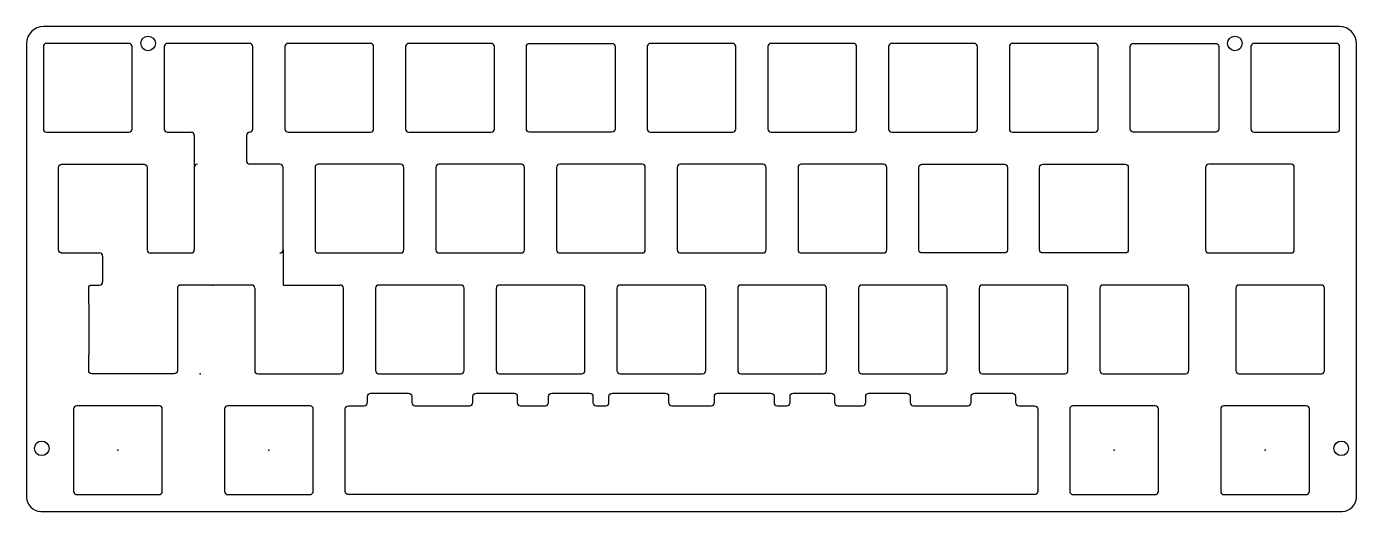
# Model space of a CAD drawing. Header units: millimetres. Extents: x 0 to 210, y -76 to 0.
import ezdxf

# ---------------------------------------------------------------- set-up
doc = ezdxf.new("R2010")
doc.units = ezdxf.units.MM
doc.layers.get('0').update_dxf_attribs({"linetype": 'CONTINUOUS'})

msp = doc.modelspace()

# ---------------------------------------------------------------- linework, layer by layer
for p, q in [((21.575, -3.025), (21.575, -16.025)), ((35.075, -2.525), (22.075, -2.525)), ((35.575, -16.025), (35.575, -3.025)), ((22.075, -16.525), (25.8375, -16.525)), ((26.3375, -17.025), (26.3375, -21.575)), ((34.575, -17.025), (34.575, -21.075)), ((4.90625, -35.075), (4.90625, -22.075)), ((5.40625, -21.575), (18.40625, -21.575)), ((18.90625, -22.075), (18.90625, -35.075)), ((26.3375, -21.575), (26.3375, -22.075)), ((26.3375, -22.075), (26.3375, -35.075)), ((39.8375, -21.575), (35.075, -21.575)), ((40.3375, -35.075), (40.3375, -22.075)), ((5.40625, -35.575), (11.36875, -35.575)), ((19.40625, -35.575), (25.8375, -35.575)), ((40.3375, -35.075), (40.3375, -40.625)), ((11.86875, -36.075), (11.86875, -40.125)), ((9.66875, -43.61635), (9.66875, -41.125)), ((10.16875, -40.625), (11.36875, -40.625)), ((23.66875, -41.125), (23.66875, -54.125)), ((35.3625, -40.625), (24.16875, -40.625)), ((35.8625, -41.125), (35.8625, -54.125)), ((40.3375, -40.625), (49.3625, -40.625)), ((49.8625, -54.125), (49.8625, -41.125)), ((9.66875, -43.61635), (9.66875, -51.61635)), ((9.66875, -54.125), (9.66875, -51.61635)), ((23.16875, -54.625), (10.16875, -54.625)), ((36.3625, -54.625), (49.3625, -54.625))]:
    msp.add_line(p, q)
for points in [[(-0.125, -2.525), (-0.125, -74.075, 0.414213562), (2.125, -76.325), (26.45, -76.325), (49.75, -76.325), (159.8, -76.325), (183.1, -76.325), (207.425, -76.325, 0.414213562), (209.675, -74.075), (209.675, -2.525, 0.414213562), (207.025, 0.125), (2.525, 0.125, 0.414213562)], [(2.525, -3.025), (2.525, -16.025, 0.414213562), (3.025, -16.525), (16.025, -16.525, 0.414213562), (16.525, -16.025), (16.525, -3.025, 0.414213562), (16.025, -2.525), (3.025, -2.525, 0.414213562)], [(40.625, -3.025), (40.625, -16.025, 0.414213562), (41.125, -16.525), (54.125, -16.525, 0.414213562), (54.625, -16.025), (54.625, -3.025, 0.414213562), (54.125, -2.525), (41.125, -2.525, 0.414213562)], [(59.675, -3.025), (59.675, -16.025, 0.414213562), (60.175, -16.525), (73.175, -16.525, 0.414213562), (73.675, -16.025), (73.675, -3.025, 0.414213562), (73.175, -2.525), (60.175, -2.525, 0.414213562)], [(79.225, -2.525), (92.225, -2.525, -0.414213562), (92.725, -3.025), (92.725, -16.025, -0.414213562), (92.225, -16.525), (79.225, -16.525, -0.414213562), (78.725, -16.025), (78.725, -3.025, -0.414213562)], [(98.275, -16.525), (111.275, -16.525, 0.414213562), (111.775, -16.025), (111.775, -3.025, 0.414213562), (111.275, -2.525), (98.275, -2.525, 0.414213562), (97.775, -3.025), (97.775, -16.025, 0.414213562)], [(130.325, -2.525), (117.325, -2.525, 0.414213562), (116.825, -3.025), (116.825, -16.025, 0.414213562), (117.325, -16.525), (130.325, -16.525, 0.414213562), (130.825, -16.025), (130.825, -3.025, 0.414213562)], [(135.875, -16.025, 0.414213562), (136.375, -16.525), (149.375, -16.525, 0.414213562), (149.875, -16.025), (149.875, -3.025, 0.414213562), (149.375, -2.525), (136.375, -2.525, 0.414213562), (135.875, -3.025)], [(168.925, -16.025), (168.925, -3.025, 0.414213562), (168.425, -2.525), (155.425, -2.525, 0.414213562), (154.925, -3.025), (154.925, -16.025, 0.414213562), (155.425, -16.525), (168.425, -16.525, 0.414213562)], [(173.975, -16.025), (173.975, -3.025, -0.414213562), (174.475, -2.525), (187.475, -2.525, -0.414213562), (187.975, -3.025), (187.975, -16.025, -0.414213562), (187.475, -16.525), (174.475, -16.525, -0.414213562)], [(207.025, -3.025, 0.414213562), (206.525, -2.525), (193.525, -2.525, 0.414213562), (193.025, -3.025), (193.025, -16.025, 0.414213562), (193.525, -16.525), (206.525, -16.525, 0.414213562), (207.025, -16.025)], [(45.8875, -21.575, 0.414213562), (45.3875, -22.075), (45.3875, -35.075, 0.414213562), (45.8875, -35.575), (58.8875, -35.575, 0.414213562), (59.3875, -35.075), (59.3875, -22.075, 0.414213562), (58.8875, -21.575)], [(64.9375, -35.575), (77.9375, -35.575, 0.414213562), (78.4375, -35.075), (78.4375, -22.075, 0.414213562), (77.9375, -21.575), (64.9375, -21.575, 0.414213562), (64.4375, -22.075), (64.4375, -35.075, 0.414213562)], [(96.9875, -35.575, 0.414213562), (97.4875, -35.075), (97.4875, -22.075, 0.414213562), (96.9875, -21.575), (83.9875, -21.575, 0.414213562), (83.4875, -22.075), (83.4875, -35.075, 0.414213562), (83.9875, -35.575)], [(102.5375, -22.075), (102.5375, -35.075, 0.414213562), (103.0375, -35.575), (116.0375, -35.575, 0.414213562), (116.5375, -35.075), (116.5375, -22.075, 0.414213562), (116.0375, -21.575), (103.0375, -21.575, 0.414213562)], [(135.0875, -35.575, 0.414213562), (135.5875, -35.075), (135.5875, -22.075, 0.414213562), (135.0875, -21.575), (122.0875, -21.575, 0.414213562), (121.5875, -22.075), (121.5875, -35.075, 0.414213562), (122.0875, -35.575)], [(140.6375, -22.075, -0.414213562), (141.1375, -21.575), (154.1375, -21.575, -0.414213562), (154.6375, -22.075), (154.6375, -35.075, -0.414213562), (154.1375, -35.575), (141.1375, -35.575, -0.414213562), (140.6375, -35.075)], [(160.1875, -35.575, -0.414213562), (159.6875, -35.075), (159.6875, -22.075, -0.414213562), (160.1875, -21.575), (173.1875, -21.575, -0.414213562), (173.6875, -22.075), (173.6875, -35.075, -0.414213562), (173.1875, -35.575)], [(185.88125, -22.075), (185.88125, -35.075, 0.414213562), (186.38125, -35.575), (199.38125, -35.575, 0.414213562), (199.88125, -35.075), (199.88125, -22.075, 0.414213562), (199.38125, -21.575), (186.38125, -21.575, 0.414213562)], [(68.4125, -40.625), (55.4125, -40.625, 0.414213562), (54.9125, -41.125), (54.9125, -54.125, 0.414213562), (55.4125, -54.625), (68.4125, -54.625, 0.414213562), (68.9125, -54.125), (68.9125, -41.125, 0.414213562)], [(87.4625, -54.625, 0.414213562), (87.9625, -54.125), (87.9625, -41.125, 0.414213562), (87.4625, -40.625), (74.4625, -40.625, 0.414213562), (73.9625, -41.125), (73.9625, -54.125, 0.414213562), (74.4625, -54.625)], [(93.0125, -54.125, 0.414213562), (93.5125, -54.625), (106.5125, -54.625, 0.414213562), (107.0125, -54.125), (107.0125, -41.125, 0.414213562), (106.5125, -40.625), (93.5125, -40.625, 0.414213562), (93.0125, -41.125)], [(112.0625, -54.125, 0.414213562), (112.5625, -54.625), (125.5625, -54.625, 0.414213562), (126.0625, -54.125), (126.0625, -41.125, 0.414213562), (125.5625, -40.625), (112.5625, -40.625, 0.414213562), (112.0625, -41.125)], [(144.6125, -54.625, 0.414213562), (145.1125, -54.125), (145.1125, -41.125, 0.414213562), (144.6125, -40.625), (131.6125, -40.625, 0.414213562), (131.1125, -41.125), (131.1125, -54.125, 0.414213562), (131.6125, -54.625)], [(150.1625, -54.125, 0.414213562), (150.6625, -54.625), (163.6625, -54.625, 0.414213562), (164.1625, -54.125), (164.1625, -41.125, 0.414213562), (163.6625, -40.625), (150.6625, -40.625, 0.414213562), (150.1625, -41.125)], [(169.2125, -41.125), (169.2125, -54.125, 0.414213562), (169.7125, -54.625), (182.7125, -54.625, 0.414213562), (183.2125, -54.125), (183.2125, -41.125, 0.414213562), (182.7125, -40.625), (169.7125, -40.625, 0.414213562)], [(204.64375, -41.125, 0.414213562), (204.14375, -40.625), (191.14375, -40.625, 0.414213562), (190.64375, -41.125), (190.64375, -54.125, 0.414213562), (191.14375, -54.625), (204.14375, -54.625, 0.414213562), (204.64375, -54.125)], [(53.65, -59.175), (53.65, -58.175, -0.414213562), (54.15, -57.675), (60.15, -57.675, -0.414213562), (60.65, -58.175), (60.65, -59.175, 0.414213562), (61.15, -59.675), (69.787, -59.675, 0.414213562), (70.287, -59.175), (70.287, -58.175, -0.414213562), (70.787, -57.675), (76.787, -57.675, -0.414213562), (77.287, -58.175), (77.287, -59.175, 0.414213562), (77.787, -59.675), (81.725, -59.675, 0.414213562), (82.225, -59.175), (82.225, -58.175, -0.414213562), (82.725, -57.675), (88.725, -57.675, -0.414213562), (89.225, -58.175), (89.225, -59.175, 0.414213562), (89.725, -59.675), (91.25, -59.675, 0.414213562), (91.75, -59.175), (91.75, -58.175, -0.414213562), (92.25, -57.675), (100.663, -57.675, -0.414213562), (101.163, -58.175), (101.163, -59.175, 0.414213562), (101.663, -59.675), (107.887, -59.675, 0.414213562), (108.387, -59.175), (108.387, -58.175, -0.414213562), (108.887, -57.675), (117.3, -57.675, -0.414213562), (117.8, -58.175), (117.8, -59.175, 0.414213562), (118.3, -59.675), (119.825, -59.675, 0.414213562), (120.325, -59.175), (120.325, -58.175, -0.414213562), (120.825, -57.675), (126.825, -57.675, -0.414213562), (127.325, -58.175), (127.325, -59.175, 0.414213562), (127.825, -59.675), (131.763, -59.675, 0.414213562), (132.263, -59.175), (132.263, -58.175, -0.414213562), (132.763, -57.675), (138.763, -57.675, -0.414213562), (139.263, -58.175), (139.263, -59.175, 0.414213562), (139.763, -59.675), (148.4, -59.675, 0.414213562), (148.9, -59.175), (148.9, -58.175, -0.414213562), (149.4, -57.675), (155.4, -57.675, -0.414213562), (155.9, -58.175), (155.9, -59.175, 0.414213562), (156.4, -59.675), (158.9, -59.675, -0.414213562), (159.4, -60.175), (159.4, -73.175, -0.414213562), (158.9, -73.675), (50.65, -73.675, -0.414213562), (50.15, -73.175), (50.15, -60.175, -0.414213562), (50.65, -59.675), (53.15, -59.675, 0.414213562)], [(7.7875, -73.675), (20.7875, -73.675, 0.414213562), (21.2875, -73.175), (21.2875, -60.175, 0.414213562), (20.7875, -59.675), (7.7875, -59.675, 0.414213562), (7.2875, -60.175), (7.2875, -73.175, 0.414213562)], [(44.6, -59.675), (31.6, -59.675, 0.414213562), (31.1, -60.175), (31.1, -73.175, 0.414213562), (31.6, -73.675), (44.6, -73.675, 0.414213562), (45.1, -73.175), (45.1, -60.175, 0.414213562)], [(177.95, -59.675), (164.95, -59.675, 0.414213562), (164.45, -60.175), (164.45, -73.175, 0.414213562), (164.95, -73.675), (177.95, -73.675, 0.414213562), (178.45, -73.175), (178.45, -60.175, 0.414213562)], [(201.7625, -59.675), (188.7625, -59.675, 0.414213562), (188.2625, -60.175), (188.2625, -73.175, 0.414213562), (188.7625, -73.675), (201.7625, -73.675, 0.414213562), (202.2625, -73.175), (202.2625, -60.175, 0.414213562)]]:
    msp.add_lwpolyline(points, format="xyb", close=True)
for centre in [(19.05, -2.525), (190.5, -2.525), (2.266, -66.384), (207.28438, -66.384)]:
    msp.add_circle(centre, 1.15)
for centre, start, end in [((22.075, -3.025), 90, 180), ((35.075, -3.025), 0, 90), ((22.075, -16.025), 180, 270), ((25.8375, -17.025), 0, 90), ((35.075, -17.025), 90, 180), ((35.075, -16.025), -90, 0), ((26.8375, -22.075), 90, 180), ((35.075, -21.075), 180, 270), ((39.8375, -22.075), 0, 90), ((11.36875, -36.075), 0, 90), ((19.40625, -35.075), 180, 270), ((25.8375, -35.075), -90, 0), ((39.8375, -35.075), -90, 0), ((11.36875, -40.125), -90, 0), ((24.16875, -41.125), 90, 180), ((35.3625, -41.125), 0, 90), ((49.3625, -41.125), 0, 90), ((36.3625, -54.125), 180, 270), ((49.3625, -54.125), 270, 360)]:
    msp.add_arc(centre, 0.5, start, end)
at = {"extrusion": (0, 0, -1)}
for centre, start, end in [((-5.40625, -22.075), 0, 90), ((-18.40625, -22.075), 90, 180), ((-5.40625, -35.075), -90, 0), ((-10.16875, -41.125), 0, 90), ((-10.16875, -54.125), -90, 0), ((-23.16875, -54.125), 180, 270)]:
    msp.add_arc(centre, 0.5, start, end, dxfattribs=at)
for p in [(29.26875, -40.625), (27.26875, -54.625), (14.2875, -66.675), (38.1, -66.675), (171.45, -66.675), (195.2625, -66.675)]:
    msp.add_point(p)

doc.saveas('drawing.dxf')
